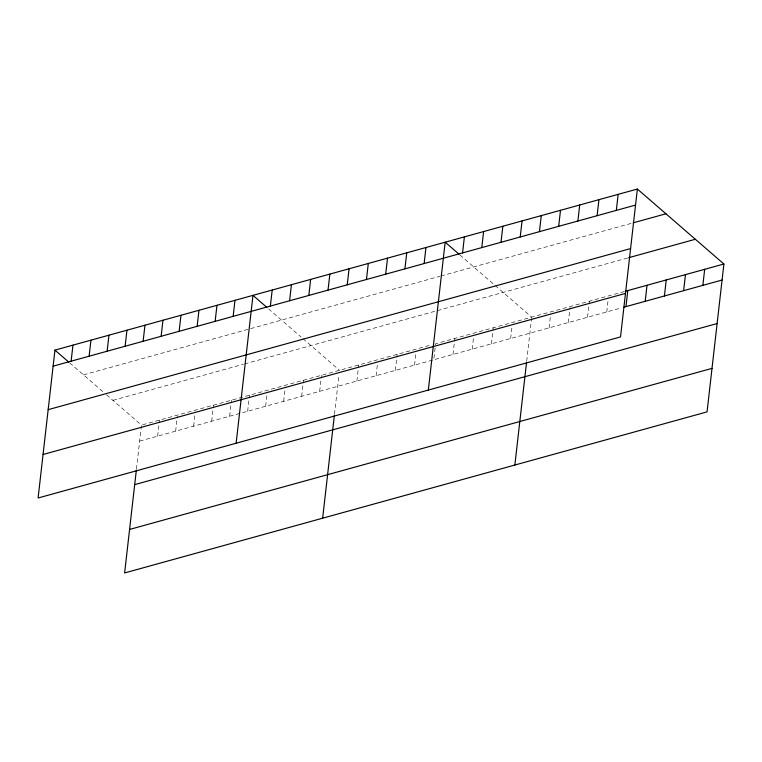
<?xml version="1.0" encoding="UTF-8"?>
<svg xmlns="http://www.w3.org/2000/svg" width="762" height="762" viewBox="0 0 762 762"><rect width="100%" height="100%" fill="white"/><g stroke="black" fill="none" stroke-linecap="round" stroke-linejoin="round"><path stroke-width="0.57" stroke-dasharray="3.81 2.86" d="M136.465 469.011L141.475 425.082L104.899 393.392M157.648 436.14L159.477 420.1M175.651 431.159L177.346 416.271M193.653 426.177L194.958 414.728M211.655 421.205L213.484 405.165M229.657 416.223L231.486 400.183M247.66 411.242L249.488 395.211M265.662 406.26L266.967 394.811M283.664 401.288L284.969 389.83M301.666 396.307L303.495 380.267M319.669 391.325L321.497 375.295M334.489 414.242L338.976 374.894M356.892 381.038L358.721 364.998M376.114 375.714L377.419 364.265M395.335 370.399L397.154 354.368M414.557 365.084L415.862 353.635M452.99 354.454L454.819 338.423M472.211 349.139L473.516 337.69M491.433 343.824L493.262 327.784M510.654 338.509L511.959 327.05M526.694 361.083L531.571 318.306M549.088 327.879L550.659 314.135M568.309 322.564L570.005 307.667M587.531 317.249L589.359 301.209M606.752 311.934L608.057 300.476M83.506 374.856L439.807 276.311M440.941 276.006L632.012 223.161M112.919 400.345L243.44 364.246M244.564 363.941L627.507 258.023M142.599 424.767L431.073 344.986M624.411 291.513L435.597 343.738L433.768 359.769L621.449 307.867M139.646 441.112L432.645 360.083M459.886 254.937L493.338 283.921M495.119 285.474L531.695 317.154M268.548 308.848L301.142 337.08M302.924 338.623L339.5 370.313M69.656 362.864L103.118 391.849"/><path stroke-width="1.14" d="M54.95 350.12L38.1 497.996L620.525 336.918L637.375 189.043L54.95 350.12L68.79 362.112M71.123 361.178L72.952 345.138M89.125 356.197L90.954 340.166M107.128 351.215L108.956 335.185M125.13 346.243L126.959 330.203M143.132 341.262L144.961 325.231M136.341 470.125L124.625 572.957L707.05 411.88L723.9 264.004L637.375 189.043M161.134 336.28L162.963 320.25M179.137 331.308L180.965 315.268M197.139 326.327L198.968 310.286M215.141 321.345L216.97 305.314M233.143 316.363L234.972 300.333M236.125 443.236L252.974 295.351L266.814 307.343M270.367 306.076L272.196 290.036M289.589 300.761L291.417 284.721M308.81 295.446L310.629 279.406M328.031 290.122L329.851 274.091M347.243 284.807L349.072 268.776M322.65 518.189L334.366 415.357M366.465 279.492L368.294 263.462M385.686 274.177L387.515 258.147M404.908 268.862L406.737 252.832M424.129 263.547L425.958 247.517M428.33 390.077L445.17 242.192L459.019 254.194M462.563 252.917L464.391 236.877M481.784 247.602L483.613 231.562M501.005 242.287L502.834 226.247M520.227 236.972L522.056 220.932M539.448 231.658L541.277 215.617M514.855 465.039L526.571 362.198M558.67 226.343L560.499 210.302M577.891 221.028L579.711 204.988M597.103 215.703L598.932 199.673M616.325 210.388L618.153 194.358M625.973 306.61L627.802 290.579M645.195 301.295L647.024 285.264M664.416 295.98L666.236 279.949M683.628 290.665L685.457 274.634M702.85 285.35L704.679 269.319M53.121 366.16L635.546 205.073M633.146 222.847L665.931 213.779M48.168 409.661L630.593 248.583M628.64 257.708L695.344 239.268M625.535 291.208L723.9 264.004M43.053 454.495L625.488 293.408M623.716 307.238L722.071 280.035M134.693 484.622L717.118 323.545M129.578 529.447L712.013 368.37"/></g></svg>
